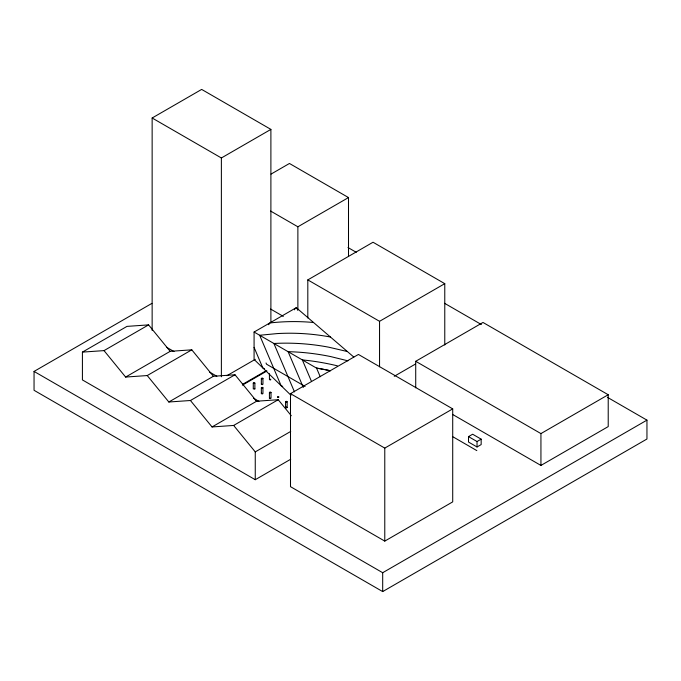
<?xml version="1.0" encoding="UTF-8"?>
<svg xmlns="http://www.w3.org/2000/svg" width="681" height="681" viewBox="0 0 681 681"><rect width="100%" height="100%" fill="white"/><g stroke="black" fill="none" stroke-linecap="round" stroke-linejoin="round"><path stroke-width="1.02" d="M254.864 388.945L253.281 388.919L253.281 383.062L253.962 382.637L254.873 383.062L254.873 388.919L254.353 388.451M254.873 383.088L254.132 383.548L253.281 383.088M261.351 378.432L262.151 377.972L262.943 378.398L262.951 384.22L262.211 384.68L261.359 384.254L261.351 378.432L262.151 378.891L262.951 378.432M261.359 384.254L261.819 383.803M261.359 387.787L262.091 387.293L262.943 387.719L262.943 393.575L262.211 394.001L261.359 393.609L261.351 387.753L262.151 388.213L262.943 387.787M261.351 393.541L261.819 393.124M270.74 379.215L270.655 379.947L269.446 379.657L269.421 373.775M269.429 392.477L270.11 391.958L271.012 392.375L271.012 398.232L270.28 398.657L269.429 398.266L269.421 392.409L270.221 392.869L271.012 392.443M269.421 398.206L269.999 397.764M287.161 407.519L286.36 407.979L285.569 407.553L285.569 401.696L286.309 401.271L287.161 401.73L287.161 407.553L286.59 407.085M285.569 407.519L286.199 407.076M287.161 401.73L286.36 402.19L285.569 401.73M269.429 379.53L269.999 379.121M268.663 324.718L269.787 322.973A223.862 216.507 -72.3 0 1 313.566 322.505M294.507 309.821C294.839 307.454 297.606 307.352 297.495 309.983M152.144 330.43L152.144 118L201.661 89.415L270.893 129.39L270.893 322.692M152.144 118L221.376 157.975L270.893 129.39M271.038 174.098L289.451 163.474L348.502 197.567L348.502 256.575M607.392 397.304L646.95 420.134L646.95 439.015L382.688 591.585L34.05 390.298L34.05 371.426L151.914 303.377M270.621 211.059L297.878 226.79L348.502 197.567M290.727 459.224L255.256 479.705L82.418 379.921L82.418 352.111L126.981 326.386L148.586 324.88L170.19 351.328L191.795 349.83L213.4 376.278L235.005 374.771L256.609 401.22L278.214 399.721L291.306 415.75M82.418 352.111L104.023 350.613L148.586 324.88M104.023 350.613L125.627 377.061L170.19 351.328M307.812 317.976L307.812 279.9L373.035 242.24L444.77 283.662L444.77 345.003M125.627 377.061L147.232 375.554L191.795 349.83M291.017 395.32L254.081 359.415L254.081 332.039L296.269 307.684L353.805 357.065M147.232 375.554L168.837 402.003L213.4 376.278M226.884 375.716L255.307 359.313M168.837 402.003L190.442 400.505L235.005 374.771M242.385 384.459L266.05 370.796M242.385 385.157L266.961 370.966M307.812 279.9L379.547 321.321L444.77 283.662M190.442 400.505L212.046 426.953L256.609 401.22M212.046 426.953L233.651 425.446L278.214 399.721M290.498 393.669L358.427 354.452L452.712 408.881L452.712 501.88L384.774 541.106L290.498 486.668L290.498 393.669L384.774 448.107L452.712 408.881M255.256 479.705L255.256 451.895L290.727 431.422M415.716 387.838L415.716 361.296L482.999 322.454L608.218 394.742L608.218 426.595L540.935 465.438L452.542 414.406M394.248 376.295L415.376 364.097M468.511 436.615L472.64 434.231L481.161 439.151L481.161 444.591L477.032 446.974L468.511 442.054L468.511 436.615L477.032 441.535L481.161 439.151M415.716 361.296L540.935 433.593L608.218 394.742M34.05 371.426L382.688 572.712L646.95 420.134M347.37 351.541L328.804 347.208A242.257 234.298 -72.3 0 0 278.444 343.284L273.89 343.479L294.464 391.864M347.94 360.836L330.77 356.606A252.974 244.666 -72.3 0 0 288.114 351.685L303.317 387.446M282.726 386.391L281.108 385.684L259.665 335.265L277.184 333.588A232.178 224.551 -72.3 0 1 330.464 337.027M264.509 368.821L262.806 367.902L254.081 347.37M347.991 247.535L356.265 252.31M444.574 303.3L481.373 324.539M270.621 309.055L283.339 316.401M452.967 436.819L476.828 450.601M254.081 332.039L316.563 368.123L320.223 376.721M305.105 386.459L266.552 364.199L266.033 362.982M166.726 347.344L174.013 351.549M209.535 372.056L216.822 376.27M253.451 398.198L258.959 401.381M255.281 399.951L258.039 401.543M233.651 425.446L255.256 451.895M311.413 381.241L302.338 359.909A268.85 260.014 -72.3 0 1 337.35 365.825M540.935 433.593L540.935 465.438M477.032 441.535L477.032 446.974M384.774 448.107L384.774 541.106M382.688 572.712L382.688 591.585M379.547 321.321L379.547 366.795M297.878 226.79L297.878 310.042M221.376 157.975L221.376 376.772M330.328 370.753A282.453 273.175 -72.3 0 0 316.571 368.106A282.377 273.098 -72.3 0 1 330.2 370.719M277.499 397.04C279.048 398.691 279.61 395.508 277.516 396.972"/></g></svg>
